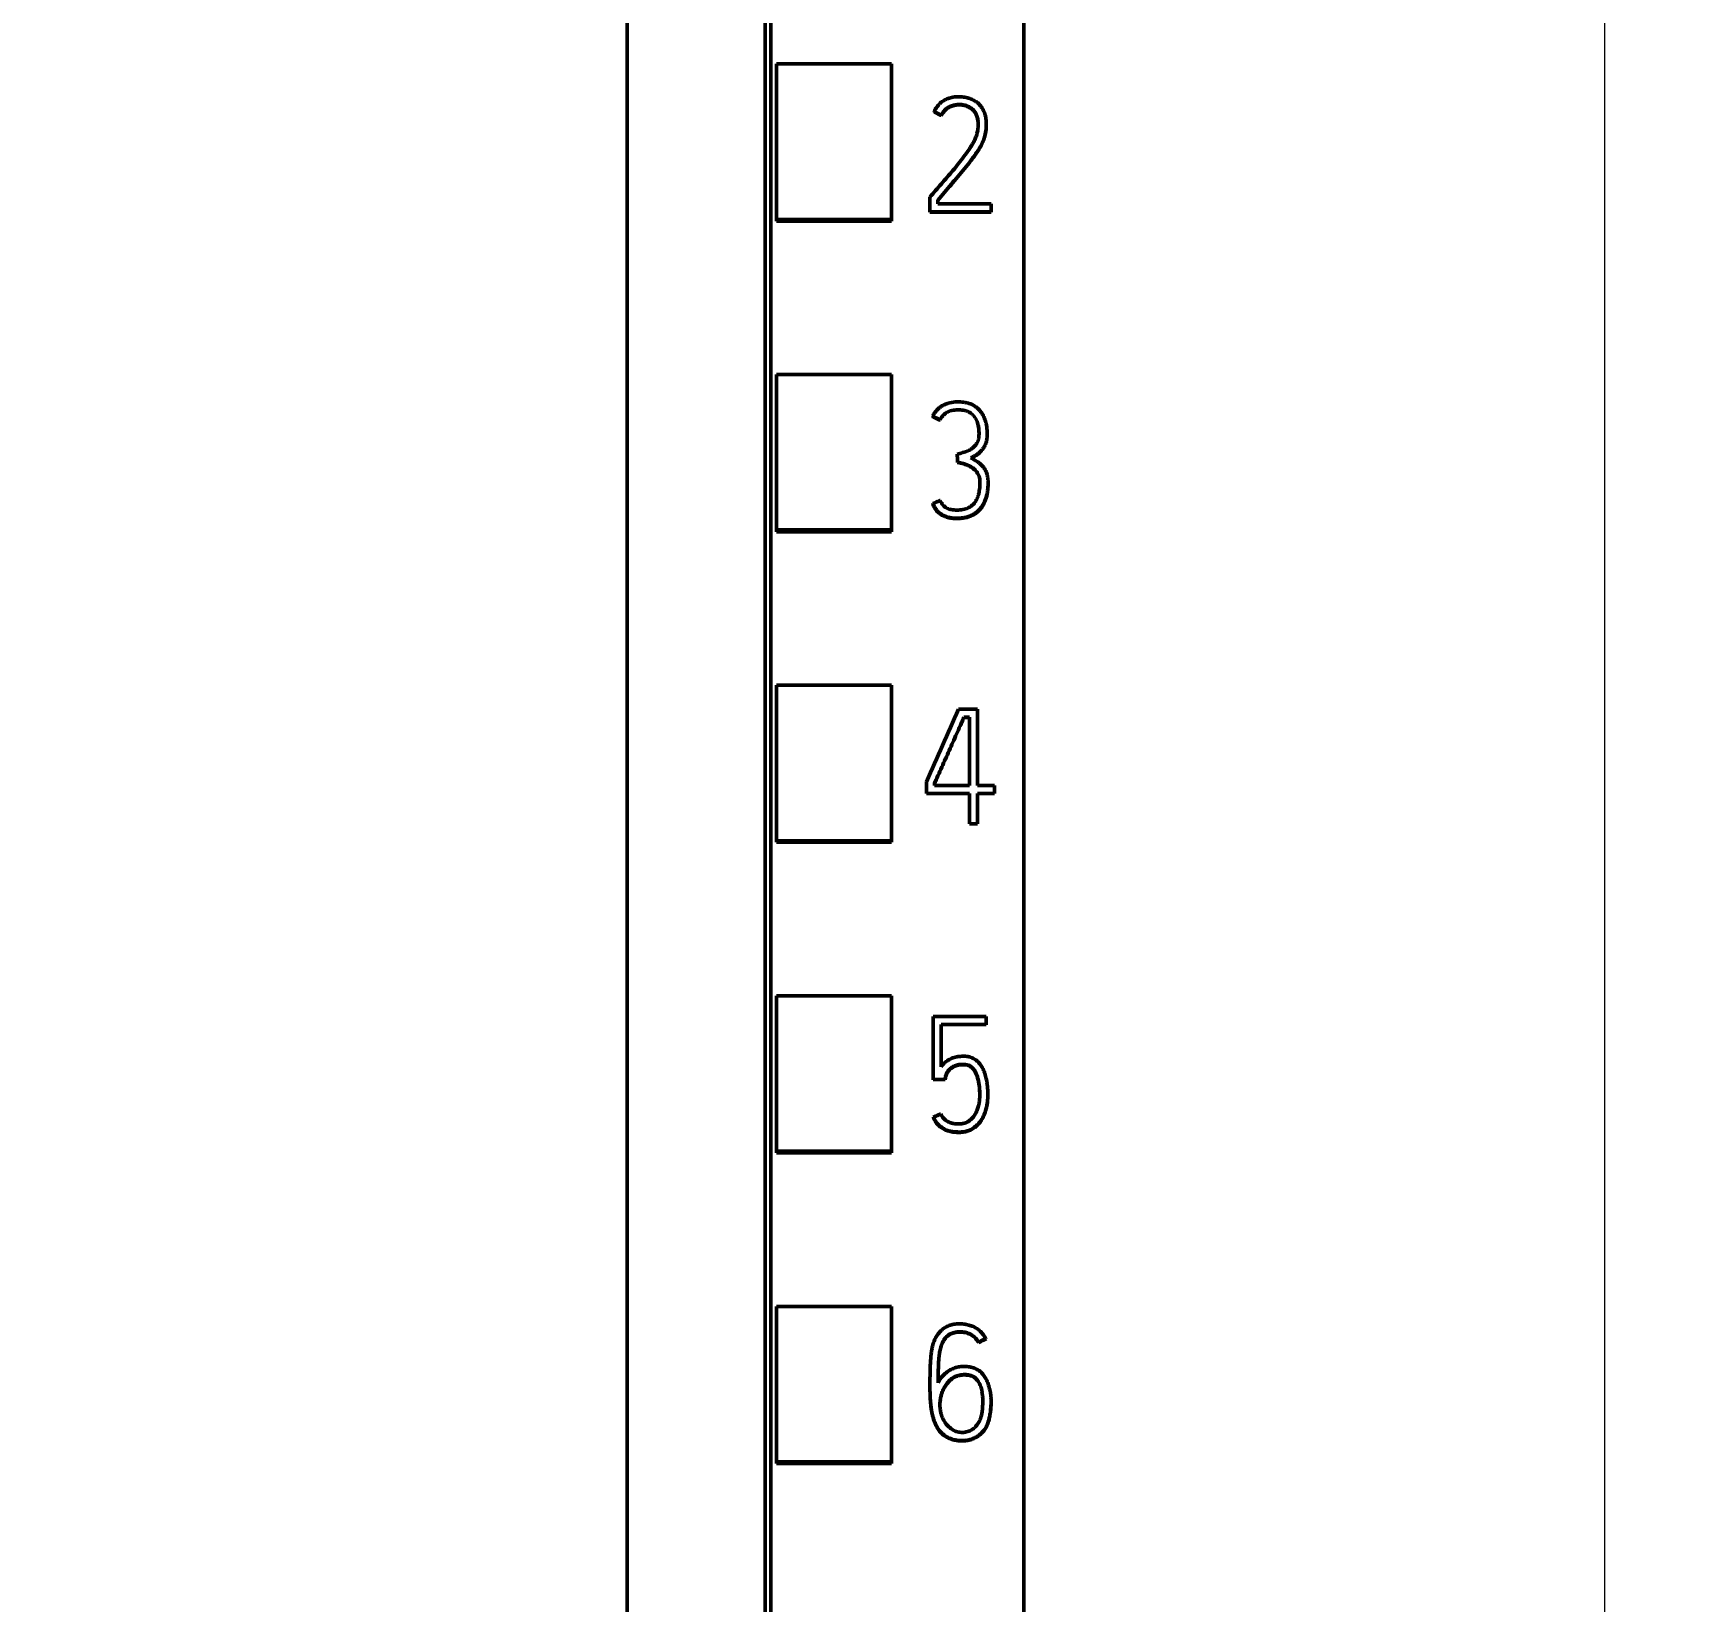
# Model space of a CAD drawing. Header units: millimetres. Extents: x 0 to 594, y 0 to 420.
# Drawn here: x 269.81 to 298.64, y 318.37 to 345.65 of the extents above; entities that cross this region are included whole.
import ezdxf

# ---------------------------------------------------------------- set-up
doc = ezdxf.new("R2010")
doc.units = ezdxf.units.MM
doc.layers.add('1', color=7, linetype='Continuous')
doc.layers.add('106', color=7, linetype='Continuous')
doc.styles.add('latin_extended', font='simplex.shx')
doc.dimstyles.get("Standard").update_dxf_attribs({"dimtxt": 0.18, "dimasz": 0.18, "dimexe": 0.18, "dimexo": 0.0625, "dimgap": 0.09, "dimtad": 0, "dimtih": 1, "dimtoh": 1, "dimdec": 4, "dimzin": 0, "dimdsep": 46, "dimtxsty": 'Standard', "dimcen": 0.09, "dimadec": 0, "dimazin": 0, "dimtfac": 1, "dimtdec": 4, "dimtofl": 0, "dimtmove": 0, "dimatfit": 3, "dimfxl": 1, "dimtolj": 1, "dimtzin": 0, "dimarcsym": 0})

# ---------------------------------------------------------------- blocks, each defined once
blk = doc.blocks.new('_U1')
at = {"layer": '106', "color": 7, "lineweight": 13}
for p, q in [((282.04094, 371.833752), (298.64088, 371.833752)), ((297.14088, 371.833752), (297.14088, 224.833752)), ((285.441676, 224.833752), (298.64088, 224.833752))]:
    blk.add_line(p, q, dxfattribs=at)
at = {"layer": '106', "color": 7, "lineweight": 25}
for points in [[(297.14088, 371.833752), (297.601664, 368.333753), (296.680096, 368.33375)], [(297.14088, 224.833752), (296.680096, 228.33375), (297.601664, 228.333753)]]:
    blk.add_solid(points, dxfattribs=at)
at = {"layer": '106', "color": 7, "linetype": 'Continuous', "lineweight": 18, "insert": (296.755327, 295.40941), "char_height": 3.5, "attachment_point": 7, "rotation": 90, "line_spacing_factor": 0.963855, "style": 'latin_extended'}
blk.add_mtext('\\W0.6447;147', dxfattribs=at)

msp = doc.modelspace()

# ---------------------------------------------------------------- linework, layer by layer
at = {"layer": '1', "color": 7, "linetype": 'Continuous', "lineweight": 50}
for p, q in [((287.041, 359.514), (287.041, 246.096)), ((282.641, 248.419), (282.641, 357.234)), ((282.741, 342.413), (282.741, 345.116)), ((282.741, 345.116), (284.741, 345.116)), ((284.741, 342.413), (284.741, 345.116)), ((285.481, 344.289), (285.481, 344.283)), ((285.606, 344.226), (285.606, 344.219)), ((286.388, 344.058), (286.388, 344.064)), ((285.406, 342.798), (285.406, 342.544)), ((285.406, 342.544), (285.406, 342.538)), ((285.406, 342.544), (286.471, 342.544)), ((286.471, 342.538), (285.406, 342.538)), ((285.545, 342.682), (285.545, 342.748)), ((286.471, 342.682), (285.545, 342.682)), ((286.471, 342.544), (286.471, 342.682)), ((286.471, 342.544), (286.471, 342.538)), ((282.741, 342.383), (282.741, 342.413)), ((282.741, 342.413), (284.741, 342.413)), ((282.741, 342.383), (284.741, 342.383)), ((284.741, 342.383), (284.741, 342.413)), ((282.741, 337.012), (282.741, 339.715)), ((282.741, 339.715), (284.741, 339.715)), ((284.741, 337.012), (284.741, 339.715)), ((285.457, 338.991), (285.457, 338.985)), ((285.585, 338.928), (285.585, 338.921)), ((286.403, 338.674), (286.403, 338.68)), ((285.882, 338.328), (285.882, 338.322)), ((285.89, 338.19), (285.89, 338.184)), ((286.42, 337.823), (286.42, 337.83)), ((285.457, 337.469), (285.457, 337.463)), ((282.741, 336.983), (282.741, 337.012)), ((282.741, 337.012), (284.741, 337.012)), ((284.741, 336.983), (284.741, 337.012)), ((282.741, 336.983), (284.741, 336.983)), ((282.741, 331.61), (282.741, 334.313)), ((282.741, 334.313), (284.741, 334.313)), ((284.741, 331.61), (284.741, 334.313)), ((285.907, 333.895), (286.237, 333.895)), ((286.237, 333.895), (286.237, 332.568)), ((285.998, 333.757), (285.998, 333.75)), ((286.095, 333.757), (285.998, 333.757)), ((285.998, 333.75), (286.095, 333.75)), ((286.095, 332.568), (286.095, 333.757)), ((285.346, 332.43), (285.346, 332.635)), ((286.095, 332.43), (285.346, 332.43)), ((285.485, 332.604), (285.485, 332.568)), ((285.485, 332.568), (286.095, 332.568)), ((286.095, 331.902), (286.095, 332.43)), ((286.237, 332.568), (286.531, 332.568)), ((286.237, 332.43), (286.237, 331.902)), ((286.531, 332.43), (286.237, 332.43)), ((286.531, 332.568), (286.531, 332.43)), ((286.237, 331.902), (286.095, 331.902)), ((282.741, 331.583), (282.741, 331.61)), ((282.741, 331.61), (284.741, 331.61)), ((282.741, 331.583), (284.741, 331.583)), ((284.741, 331.583), (284.741, 331.61)), ((282.741, 326.209), (282.741, 328.911)), ((282.741, 328.911), (284.741, 328.911)), ((284.741, 326.209), (284.741, 328.911)), ((285.463, 328.55), (285.463, 327.456)), ((286.386, 328.55), (285.463, 328.55)), ((285.601, 327.677), (285.601, 328.412)), ((285.601, 328.412), (286.386, 328.412)), ((286.386, 328.412), (286.386, 328.55)), ((286.386, 328.412), (286.386, 328.406)), ((285.463, 327.456), (285.463, 327.45)), ((285.463, 327.456), (285.674, 327.456)), ((285.674, 327.456), (285.674, 327.45)), ((286.414, 327.191), (286.414, 327.198)), ((285.468, 326.801), (285.468, 326.795)), ((282.741, 326.183), (282.741, 326.209)), ((282.741, 326.209), (284.741, 326.209)), ((282.741, 326.183), (284.741, 326.183)), ((284.741, 326.183), (284.741, 326.209)), ((282.741, 320.807), (282.741, 323.51)), ((282.741, 323.51), (284.741, 323.51)), ((284.741, 320.807), (284.741, 323.51)), ((286.252, 322.887), (286.252, 322.881)), ((286.379, 322.954), (286.379, 322.947)), ((285.408, 322.15), (285.408, 322.143)), ((286.471, 321.851), (286.471, 321.857)), ((282.741, 320.783), (282.741, 320.807)), ((282.741, 320.807), (284.741, 320.807)), ((282.741, 320.783), (284.741, 320.783)), ((284.741, 320.783), (284.741, 320.807))]:
    msp.add_line(p, q, dxfattribs=at)
msp.add_ellipse((270.982, 235.48), major_axis=(452.614, 1023.309), ratio=0.023466, start_param=1.484858, end_param=1.486095, dxfattribs=at)
for points, knots in [([(282.541, 248.133), (282.541, 251.474), (282.541, 259.439), (282.541, 272.079), (282.541, 287.565), (282.541, 301.859), (282.541, 316.069), (282.541, 330.636), (282.541, 344.806), (282.541, 354.376), (282.541, 357.42)], [0, 0, 0, 0, 0.091483, 0.21812, 0.346206, 0.515858, 0.610111, 0.736264, 0.916066, 1, 1, 1, 1]), ([(280.141, 354.354), (280.141, 352.331), (280.141, 343.782), (280.141, 330.636), (280.141, 316.069), (280.141, 301.859), (280.141, 287.565), (280.141, 272.079), (280.141, 259.32), (280.141, 250.439), (280.141, 246.181), (280.141, 245.383)], [0, 0, 0, 0, 0.055935, 0.236292, 0.362833, 0.457376, 0.627551, 0.756032, 0.883059, 0.978086, 1, 1, 1, 1]), ([(285.545, 342.748), (285.583, 342.794), (285.622, 342.84), (285.7, 342.931), (285.74, 342.977), (285.818, 343.069), (285.857, 343.114), (285.934, 343.206), (285.973, 343.253), (286.049, 343.346), (286.086, 343.393), (286.141, 343.464), (286.159, 343.489), (286.194, 343.538), (286.211, 343.562), (286.245, 343.612), (286.261, 343.638), (286.291, 343.689), (286.305, 343.716), (286.324, 343.757), (286.33, 343.77), (286.341, 343.799), (286.346, 343.813), (286.361, 343.856), (286.368, 343.885), (286.379, 343.944), (286.383, 343.974), (286.387, 344.018), (286.387, 344.033), (286.388, 344.064), (286.388, 344.079), (286.386, 344.124), (286.382, 344.154), (286.375, 344.198), (286.371, 344.213), (286.364, 344.242), (286.359, 344.257), (286.349, 344.285), (286.343, 344.299), (286.329, 344.325), (286.322, 344.339), (286.31, 344.358), (286.306, 344.364), (286.297, 344.376), (286.292, 344.382), (286.277, 344.4), (286.267, 344.411), (286.246, 344.432), (286.235, 344.442), (286.217, 344.456), (286.211, 344.46), (286.198, 344.469), (286.191, 344.473), (286.158, 344.492), (286.131, 344.504), (286.088, 344.519), (286.073, 344.524), (286.044, 344.532), (286.029, 344.535), (285.999, 344.54), (285.984, 344.542), (285.954, 344.545), (285.939, 344.545), (285.909, 344.546), (285.894, 344.546), (285.863, 344.545), (285.848, 344.543), (285.803, 344.538), (285.773, 344.532), (285.73, 344.519), (285.716, 344.513), (285.695, 344.504), (285.688, 344.501), (285.674, 344.494), (285.668, 344.49), (285.635, 344.471), (285.611, 344.454), (285.577, 344.424), (285.566, 344.413), (285.545, 344.39), (285.536, 344.379), (285.509, 344.343), (285.493, 344.317), (285.481, 344.289)], [0, 0, 0, 0, 0.0625, 0.0625, 0.125, 0.125, 0.1875, 0.1875, 0.25, 0.25, 0.3125, 0.3125, 0.34375, 0.34375, 0.375, 0.375, 0.40625, 0.40625, 0.4375, 0.4375, 0.453125, 0.453125, 0.46875, 0.46875, 0.5, 0.5, 0.53125, 0.53125, 0.546875, 0.546875, 0.5625, 0.5625, 0.59375, 0.59375, 0.609375, 0.609375, 0.625, 0.625, 0.640625, 0.640625, 0.65625, 0.65625, 0.664062, 0.664062, 0.671875, 0.671875, 0.6875, 0.6875, 0.703125, 0.703125, 0.710937, 0.710937, 0.71875, 0.71875, 0.75, 0.75, 0.765625, 0.765625, 0.78125, 0.78125, 0.796875, 0.796875, 0.8125, 0.8125, 0.828125, 0.828125, 0.84375, 0.84375, 0.875, 0.875, 0.890625, 0.890625, 0.898437, 0.898437, 0.90625, 0.90625, 0.9375, 0.9375, 0.953125, 0.953125, 0.96875, 0.96875, 1, 1, 1, 1]), ([(285.606, 344.226), (285.617, 344.249), (285.631, 344.271), (285.655, 344.301), (285.663, 344.311), (285.682, 344.329), (285.692, 344.337), (285.723, 344.36), (285.746, 344.372), (285.795, 344.392), (285.819, 344.399), (285.858, 344.406), (285.87, 344.408), (285.896, 344.41), (285.909, 344.411), (285.948, 344.41), (285.974, 344.407), (286.012, 344.399), (286.024, 344.395), (286.049, 344.387), (286.061, 344.382), (286.096, 344.366), (286.118, 344.352), (286.149, 344.328), (286.158, 344.319), (286.176, 344.3), (286.184, 344.29), (286.195, 344.274), (286.199, 344.269), (286.205, 344.257), (286.215, 344.24), (286.222, 344.222), (286.23, 344.198), (286.233, 344.185), (286.239, 344.159), (286.241, 344.147), (286.244, 344.121), (286.245, 344.108), (286.246, 344.083), (286.247, 344.07), (286.246, 344.044), (286.246, 344.031), (286.244, 344.005), (286.243, 343.992), (286.238, 343.954), (286.233, 343.929), (286.223, 343.892), (286.219, 343.879), (286.211, 343.855), (286.206, 343.842), (286.192, 343.807), (286.181, 343.783), (286.157, 343.738), (286.144, 343.716), (286.117, 343.673), (286.104, 343.651), (286.061, 343.587), (286.031, 343.546), (285.938, 343.423), (285.874, 343.343), (285.774, 343.225), (285.741, 343.186), (285.675, 343.108), (285.641, 343.069), (285.574, 342.992), (285.54, 342.953), (285.473, 342.875), (285.439, 342.837), (285.406, 342.798)], [0, 0, 0, 0, 0.03125, 0.03125, 0.046875, 0.046875, 0.0625, 0.0625, 0.09375, 0.09375, 0.125, 0.125, 0.140625, 0.140625, 0.15625, 0.15625, 0.1875, 0.1875, 0.203125, 0.203125, 0.21875, 0.21875, 0.25, 0.25, 0.265625, 0.265625, 0.28125, 0.28125, 0.289062, 0.289062, 0.296875, 0.3125, 0.3125, 0.328125, 0.328125, 0.34375, 0.34375, 0.359375, 0.359375, 0.375, 0.375, 0.390625, 0.390625, 0.40625, 0.40625, 0.4375, 0.4375, 0.453125, 0.453125, 0.46875, 0.46875, 0.5, 0.5, 0.53125, 0.53125, 0.5625, 0.5625, 0.625, 0.625, 0.75, 0.75, 0.8125, 0.8125, 0.875, 0.875, 0.9375, 0.9375, 1, 1, 1, 1]), ([(286.247, 344.055), (286.247, 344.065), (286.246, 344.076), (286.245, 344.099), (286.244, 344.112), (286.241, 344.137), (286.239, 344.15), (286.234, 344.175), (286.231, 344.188), (286.223, 344.213), (286.218, 344.225), (286.21, 344.242), (286.207, 344.248), (286.201, 344.26), (286.197, 344.265), (286.179, 344.292), (286.161, 344.311), (286.136, 344.332), (286.131, 344.336), (286.12, 344.343), (286.104, 344.354), (286.076, 344.37), (286.052, 344.38), (286.027, 344.389), (286.014, 344.392), (285.976, 344.401), (285.95, 344.404), (285.898, 344.405), (285.872, 344.403), (285.834, 344.395), (285.821, 344.393), (285.796, 344.385), (285.783, 344.381), (285.759, 344.371), (285.748, 344.366), (285.725, 344.354), (285.714, 344.347), (285.682, 344.324), (285.663, 344.306), (285.639, 344.275), (285.631, 344.265), (285.618, 344.243), (285.611, 344.231), (285.606, 344.219)], [0, 0, 0, 0, 0.034222, 0.034222, 0.076212, 0.076212, 0.118203, 0.118203, 0.160193, 0.160193, 0.202183, 0.202183, 0.223179, 0.223179, 0.244174, 0.244174, 0.328155, 0.328155, 0.34915, 0.34915, 0.370145, 0.412135, 0.454126, 0.454126, 0.496116, 0.496116, 0.580097, 0.580097, 0.664077, 0.664077, 0.706068, 0.706068, 0.748058, 0.748058, 0.790048, 0.790048, 0.832039, 0.832039, 0.916019, 0.916019, 0.95801, 0.95801, 1, 1, 1, 1]), ([(286.388, 344.057), (286.388, 344.052), (286.388, 344.046), (286.387, 344.025), (286.386, 344.01), (286.383, 343.965), (286.379, 343.936), (286.367, 343.877), (286.36, 343.848), (286.346, 343.805), (286.34, 343.791), (286.329, 343.762), (286.323, 343.749), (286.304, 343.708), (286.29, 343.681), (286.26, 343.63), (286.244, 343.605), (286.21, 343.555), (286.193, 343.53), (286.158, 343.482), (286.14, 343.458), (286.086, 343.386), (286.048, 343.339), (285.972, 343.246), (285.934, 343.2), (285.857, 343.108), (285.817, 343.062), (285.739, 342.971), (285.7, 342.925), (285.622, 342.834), (285.583, 342.788), (285.545, 342.742)], [0, 0, 0, 0, 0.010489, 0.010489, 0.038761, 0.038761, 0.095304, 0.095304, 0.151848, 0.151848, 0.180119, 0.180119, 0.208391, 0.208391, 0.264935, 0.264935, 0.321478, 0.321478, 0.378022, 0.378022, 0.434565, 0.434565, 0.547652, 0.547652, 0.660739, 0.660739, 0.773826, 0.773826, 0.886913, 0.886913, 1, 1, 1, 1]), ([(286.12, 338.265), (286.138, 338.274), (286.156, 338.283), (286.19, 338.303), (286.208, 338.313), (286.232, 338.33), (286.241, 338.335), (286.256, 338.347), (286.264, 338.354), (286.279, 338.367), (286.286, 338.374), (286.301, 338.388), (286.308, 338.395), (286.327, 338.419), (286.339, 338.435), (286.354, 338.461), (286.359, 338.47), (286.368, 338.488), (286.372, 338.497), (286.383, 338.525), (286.389, 338.545), (286.397, 338.584), (286.4, 338.604), (286.403, 338.644), (286.403, 338.664), (286.403, 338.704), (286.402, 338.724), (286.398, 338.784), (286.393, 338.824), (286.38, 338.883), (286.375, 338.902), (286.362, 338.941), (286.348, 338.978), (286.329, 339.014), (286.308, 339.049), (286.296, 339.065), (286.271, 339.096), (286.25, 339.118), (286.227, 339.137), (286.211, 339.15), (286.203, 339.156), (286.161, 339.184), (286.124, 339.201), (286.076, 339.217), (286.066, 339.219), (286.046, 339.224), (286.017, 339.231), (285.967, 339.238), (285.927, 339.24), (285.886, 339.24), (285.866, 339.239), (285.806, 339.235), (285.766, 339.229), (285.718, 339.215), (285.708, 339.212), (285.689, 339.205), (285.68, 339.201), (285.652, 339.189), (285.616, 339.17), (285.583, 339.147), (285.56, 339.127), (285.552, 339.121), (285.537, 339.107), (285.53, 339.099), (285.51, 339.077), (285.497, 339.061), (285.481, 339.036), (285.476, 339.027), (285.466, 339.01), (285.461, 339), (285.457, 338.991)], [0, 0, 0, 0, 0.03125, 0.03125, 0.0625, 0.0625, 0.078125, 0.078125, 0.09375, 0.09375, 0.109375, 0.109375, 0.125, 0.125, 0.15625, 0.15625, 0.171875, 0.171875, 0.1875, 0.1875, 0.21875, 0.21875, 0.25, 0.25, 0.28125, 0.28125, 0.3125, 0.3125, 0.375, 0.375, 0.40625, 0.40625, 0.4375, 0.46875, 0.46875, 0.5, 0.5, 0.53125, 0.546875, 0.546875, 0.5625, 0.5625, 0.625, 0.625, 0.640625, 0.640625, 0.65625, 0.6875, 0.71875, 0.71875, 0.75, 0.75, 0.8125, 0.8125, 0.828125, 0.828125, 0.84375, 0.84375, 0.875, 0.90625, 0.90625, 0.921875, 0.921875, 0.9375, 0.9375, 0.96875, 0.96875, 0.984375, 0.984375, 1, 1, 1, 1]), ([(285.585, 338.928), (285.592, 338.942), (285.6, 338.957), (285.619, 338.984), (285.629, 338.996), (285.646, 339.014), (285.652, 339.02), (285.665, 339.031), (285.672, 339.036), (285.685, 339.046), (285.692, 339.05), (285.706, 339.059), (285.713, 339.062), (285.735, 339.073), (285.751, 339.079), (285.783, 339.089), (285.799, 339.092), (285.832, 339.097), (285.848, 339.099), (285.881, 339.102), (285.898, 339.102), (285.947, 339.101), (285.98, 339.097), (286.021, 339.088), (286.029, 339.086), (286.045, 339.081), (286.052, 339.078), (286.075, 339.069), (286.09, 339.061), (286.111, 339.048), (286.118, 339.043), (286.131, 339.033), (286.138, 339.027), (286.156, 339.011), (286.167, 338.998), (286.182, 338.979), (286.187, 338.972), (286.196, 338.958), (286.209, 338.937), (286.22, 338.915), (286.233, 338.884), (286.238, 338.869), (286.247, 338.837), (286.25, 338.821), (286.259, 338.772), (286.261, 338.74), (286.262, 338.69), (286.262, 338.673), (286.26, 338.641), (286.259, 338.624), (286.255, 338.6), (286.253, 338.592), (286.249, 338.575), (286.247, 338.568), (286.238, 338.544), (286.231, 338.53), (286.217, 338.509), (286.212, 338.502), (286.202, 338.489), (286.197, 338.482), (286.186, 338.47), (286.18, 338.464), (286.168, 338.453), (286.162, 338.447), (286.143, 338.432), (286.129, 338.422), (286.101, 338.406), (286.086, 338.398), (286.056, 338.384), (286.04, 338.378), (286.009, 338.367), (285.993, 338.362), (285.945, 338.347), (285.914, 338.337), (285.882, 338.328)], [0, 0, 0, 0, 0.03125, 0.03125, 0.0625, 0.0625, 0.078125, 0.078125, 0.09375, 0.09375, 0.109375, 0.109375, 0.125, 0.125, 0.15625, 0.15625, 0.1875, 0.1875, 0.21875, 0.21875, 0.25, 0.25, 0.3125, 0.3125, 0.328125, 0.328125, 0.34375, 0.34375, 0.375, 0.375, 0.390625, 0.390625, 0.40625, 0.40625, 0.4375, 0.4375, 0.453125, 0.453125, 0.46875, 0.5, 0.5, 0.53125, 0.53125, 0.5625, 0.5625, 0.625, 0.625, 0.65625, 0.65625, 0.6875, 0.6875, 0.703125, 0.703125, 0.71875, 0.71875, 0.75, 0.75, 0.765625, 0.765625, 0.78125, 0.78125, 0.796875, 0.796875, 0.8125, 0.8125, 0.84375, 0.84375, 0.875, 0.875, 0.90625, 0.90625, 0.9375, 0.9375, 1, 1, 1, 1]), ([(286.262, 338.685), (286.262, 338.689), (286.262, 338.693), (286.261, 338.73), (286.259, 338.763), (286.252, 338.806), (286.25, 338.817), (286.247, 338.827)], [0, 0, 0, 0, 0.087818, 0.087818, 0.771228, 0.771228, 1, 1, 1, 1]), ([(285.457, 337.469), (285.466, 337.45), (285.475, 337.431), (285.496, 337.395), (285.508, 337.377), (285.527, 337.352), (285.534, 337.344), (285.549, 337.329), (285.557, 337.322), (285.581, 337.302), (285.598, 337.29), (285.625, 337.274), (285.635, 337.269), (285.654, 337.26), (285.663, 337.256), (285.693, 337.244), (285.713, 337.238), (285.754, 337.228), (285.775, 337.224), (285.817, 337.22), (285.837, 337.218), (285.879, 337.217), (285.9, 337.218), (285.942, 337.22), (285.963, 337.222), (285.994, 337.227), (286.005, 337.228), (286.026, 337.233), (286.036, 337.235), (286.066, 337.243), (286.086, 337.249), (286.116, 337.261), (286.125, 337.265), (286.144, 337.274), (286.154, 337.278), (286.182, 337.294), (286.199, 337.305), (286.232, 337.331), (286.248, 337.345), (286.277, 337.375), (286.291, 337.391), (286.316, 337.425), (286.327, 337.442), (286.343, 337.47), (286.347, 337.479), (286.356, 337.498), (286.361, 337.508), (286.381, 337.556), (286.392, 337.596), (286.405, 337.658), (286.409, 337.678), (286.414, 337.72), (286.416, 337.741), (286.419, 337.782), (286.42, 337.803), (286.42, 337.845), (286.419, 337.866), (286.416, 337.907), (286.413, 337.928), (286.407, 337.959), (286.404, 337.969), (286.398, 337.989), (286.395, 337.999), (286.384, 338.029), (286.375, 338.048), (286.359, 338.076), (286.353, 338.085), (286.341, 338.102), (286.334, 338.11), (286.313, 338.135), (286.298, 338.149), (286.266, 338.177), (286.249, 338.189), (286.213, 338.212), (286.195, 338.223), (286.158, 338.245), (286.139, 338.255), (286.12, 338.265)], [0, 0, 0, 0, 0.03125, 0.03125, 0.0625, 0.0625, 0.078125, 0.078125, 0.09375, 0.09375, 0.125, 0.125, 0.140625, 0.140625, 0.15625, 0.15625, 0.1875, 0.1875, 0.21875, 0.21875, 0.25, 0.25, 0.28125, 0.28125, 0.3125, 0.3125, 0.328125, 0.328125, 0.34375, 0.34375, 0.375, 0.375, 0.390625, 0.390625, 0.40625, 0.40625, 0.4375, 0.4375, 0.46875, 0.46875, 0.5, 0.5, 0.53125, 0.53125, 0.546875, 0.546875, 0.5625, 0.5625, 0.625, 0.625, 0.65625, 0.65625, 0.6875, 0.6875, 0.71875, 0.71875, 0.75, 0.75, 0.78125, 0.78125, 0.796875, 0.796875, 0.8125, 0.8125, 0.84375, 0.84375, 0.859375, 0.859375, 0.875, 0.875, 0.90625, 0.90625, 0.9375, 0.9375, 0.96875, 0.96875, 1, 1, 1, 1]), ([(285.89, 338.19), (285.924, 338.185), (285.957, 338.177), (286.007, 338.163), (286.023, 338.158), (286.055, 338.146), (286.071, 338.139), (286.095, 338.128), (286.102, 338.124), (286.118, 338.115), (286.125, 338.111), (286.147, 338.097), (286.161, 338.087), (286.18, 338.07), (286.187, 338.064), (286.199, 338.052), (286.205, 338.045), (286.221, 338.025), (286.231, 338.011), (286.244, 337.989), (286.248, 337.981), (286.256, 337.966), (286.259, 337.958), (286.268, 337.933), (286.272, 337.917), (286.277, 337.883), (286.278, 337.865), (286.279, 337.831), (286.278, 337.813), (286.276, 337.762), (286.272, 337.728), (286.263, 337.678), (286.26, 337.661), (286.252, 337.627), (286.247, 337.61), (286.236, 337.578), (286.229, 337.562), (286.218, 337.538), (286.214, 337.531), (286.205, 337.516), (286.201, 337.508), (286.177, 337.472), (286.153, 337.448), (286.118, 337.422), (286.111, 337.417), (286.096, 337.408), (286.088, 337.404), (286.065, 337.392), (286.049, 337.386), (286.016, 337.375), (285.999, 337.371), (285.965, 337.365), (285.931, 337.36), (285.896, 337.359), (285.862, 337.359), (285.844, 337.359), (285.81, 337.362), (285.793, 337.364), (285.759, 337.371), (285.742, 337.376), (285.71, 337.388), (285.694, 337.396), (285.673, 337.411), (285.666, 337.416), (285.653, 337.428), (285.646, 337.434), (285.635, 337.446), (285.629, 337.453), (285.619, 337.467), (285.614, 337.474), (285.6, 337.496), (285.592, 337.511), (285.585, 337.527)], [0, 0, 0, 0, 0.0625, 0.0625, 0.09375, 0.09375, 0.125, 0.125, 0.140625, 0.140625, 0.15625, 0.15625, 0.1875, 0.1875, 0.203125, 0.203125, 0.21875, 0.21875, 0.25, 0.25, 0.265625, 0.265625, 0.28125, 0.28125, 0.3125, 0.3125, 0.34375, 0.34375, 0.375, 0.375, 0.4375, 0.4375, 0.46875, 0.46875, 0.5, 0.5, 0.53125, 0.53125, 0.546875, 0.546875, 0.5625, 0.5625, 0.625, 0.625, 0.640625, 0.640625, 0.65625, 0.65625, 0.6875, 0.6875, 0.71875, 0.71875, 0.75, 0.78125, 0.78125, 0.8125, 0.8125, 0.84375, 0.84375, 0.875, 0.875, 0.90625, 0.90625, 0.921875, 0.921875, 0.9375, 0.9375, 0.953125, 0.953125, 0.96875, 0.96875, 1, 1, 1, 1]), ([(286.278, 337.826), (286.278, 337.832), (286.278, 337.837), (286.278, 337.851), (286.278, 337.859), (286.276, 337.876), (286.275, 337.885), (286.272, 337.911), (286.268, 337.927), (286.259, 337.952), (286.256, 337.96), (286.248, 337.975), (286.244, 337.983), (286.231, 338.005), (286.221, 338.019), (286.199, 338.046), (286.187, 338.058), (286.161, 338.081), (286.147, 338.091), (286.118, 338.109), (286.102, 338.118), (286.071, 338.133), (286.056, 338.14), (286.023, 338.151), (286.007, 338.156), (285.958, 338.17), (285.924, 338.178), (285.89, 338.184)], [0, 0, 0, 0, 0.026635, 0.026635, 0.070879, 0.070879, 0.115123, 0.115123, 0.20361, 0.20361, 0.247854, 0.247854, 0.292098, 0.292098, 0.380586, 0.380586, 0.469074, 0.469074, 0.557561, 0.557561, 0.646049, 0.646049, 0.734537, 0.734537, 0.823025, 0.823025, 1, 1, 1, 1]), ([(286.309, 338.391), (286.298, 338.378), (286.286, 338.366), (286.265, 338.348), (286.258, 338.342), (286.242, 338.33), (286.233, 338.324), (286.208, 338.307), (286.191, 338.297), (286.156, 338.277), (286.138, 338.267), (286.12, 338.259)], [0, 0, 0, 0, 0.218648, 0.218648, 0.348874, 0.348874, 0.479099, 0.479099, 0.739549, 0.739549, 1, 1, 1, 1]), ([(286.42, 337.823), (286.42, 337.823), (286.42, 337.822), (286.42, 337.8), (286.419, 337.78), (286.416, 337.738), (286.414, 337.717), (286.409, 337.675), (286.406, 337.655), (286.393, 337.593), (286.382, 337.553), (286.362, 337.505), (286.358, 337.495), (286.349, 337.476), (286.344, 337.467), (286.329, 337.439), (286.318, 337.421), (286.293, 337.387), (286.28, 337.371), (286.258, 337.349), (286.25, 337.341), (286.234, 337.327), (286.226, 337.32), (286.201, 337.301), (286.184, 337.289), (286.157, 337.274), (286.147, 337.269), (286.128, 337.26), (286.118, 337.255), (286.069, 337.236), (286.028, 337.226), (285.966, 337.216), (285.945, 337.214), (285.902, 337.212), (285.881, 337.211), (285.839, 337.212), (285.818, 337.213), (285.787, 337.217), (285.776, 337.218), (285.755, 337.222), (285.745, 337.224), (285.714, 337.231), (285.694, 337.238), (285.664, 337.249), (285.655, 337.253), (285.635, 337.263), (285.626, 337.267), (285.598, 337.283), (285.581, 337.296), (285.557, 337.316), (285.549, 337.323), (285.534, 337.338), (285.527, 337.346), (285.508, 337.371), (285.496, 337.389), (285.475, 337.425), (285.466, 337.444), (285.457, 337.463)], [0, 0, 0, 0, 0.001389, 0.001389, 0.044807, 0.044807, 0.088225, 0.088225, 0.131643, 0.131643, 0.218479, 0.218479, 0.240188, 0.240188, 0.261896, 0.261896, 0.305314, 0.305314, 0.348732, 0.348732, 0.370441, 0.370441, 0.39215, 0.39215, 0.435568, 0.435568, 0.457277, 0.457277, 0.478986, 0.478986, 0.565821, 0.565821, 0.609239, 0.609239, 0.652657, 0.652657, 0.696075, 0.696075, 0.717784, 0.717784, 0.739493, 0.739493, 0.782911, 0.782911, 0.80462, 0.80462, 0.826329, 0.826329, 0.869746, 0.869746, 0.891455, 0.891455, 0.913164, 0.913164, 0.956582, 0.956582, 1, 1, 1, 1]), ([(285.998, 333.757), (285.988, 333.732), (285.977, 333.708), (285.956, 333.66), (285.945, 333.636), (285.913, 333.564), (285.892, 333.516), (285.85, 333.42), (285.829, 333.372), (285.786, 333.276), (285.764, 333.228), (285.721, 333.132), (285.7, 333.084), (285.657, 332.988), (285.636, 332.94), (285.593, 332.844), (285.571, 332.796), (285.539, 332.724), (285.528, 332.7), (285.512, 332.664), (285.507, 332.652), (285.496, 332.628), (285.49, 332.616), (285.485, 332.604)], [0, 0, 0, 0, 0.0625, 0.0625, 0.125, 0.125, 0.25, 0.25, 0.375, 0.375, 0.5, 0.5, 0.625, 0.625, 0.75, 0.75, 0.875, 0.875, 0.9375, 0.9375, 0.96875, 0.96875, 1, 1, 1, 1]), ([(285.485, 332.598), (285.49, 332.61), (285.496, 332.622), (285.507, 332.646), (285.512, 332.658), (285.528, 332.694), (285.539, 332.718), (285.571, 332.79), (285.593, 332.838), (285.636, 332.934), (285.657, 332.982), (285.7, 333.078), (285.721, 333.126), (285.764, 333.222), (285.786, 333.27), (285.829, 333.366), (285.85, 333.414), (285.892, 333.51), (285.913, 333.558), (285.945, 333.63), (285.956, 333.654), (285.977, 333.702), (285.988, 333.726), (285.998, 333.75)], [0, 0, 0, 0, 0.03125, 0.03125, 0.0625, 0.0625, 0.125, 0.125, 0.25, 0.25, 0.375, 0.375, 0.5, 0.5, 0.625, 0.625, 0.75, 0.75, 0.875, 0.875, 0.9375, 0.9375, 1, 1, 1, 1]), ([(285.468, 326.801), (285.481, 326.774), (285.494, 326.749), (285.518, 326.713), (285.527, 326.701), (285.546, 326.679), (285.556, 326.669), (285.577, 326.649), (285.589, 326.64), (285.612, 326.623), (285.624, 326.615), (285.649, 326.6), (285.661, 326.593), (285.688, 326.581), (285.702, 326.576), (285.729, 326.566), (285.743, 326.562), (285.772, 326.555), (285.786, 326.553), (285.815, 326.549), (285.83, 326.547), (285.852, 326.546), (285.859, 326.546), (285.873, 326.545), (285.881, 326.545), (285.903, 326.544), (285.917, 326.543), (285.946, 326.544), (285.961, 326.545), (285.99, 326.549), (286.005, 326.551), (286.034, 326.557), (286.048, 326.561), (286.09, 326.575), (286.117, 326.586), (286.155, 326.608), (286.168, 326.616), (286.191, 326.633), (286.203, 326.642), (286.225, 326.662), (286.235, 326.672), (286.255, 326.693), (286.265, 326.705), (286.292, 326.739), (286.308, 326.764), (286.329, 326.802), (286.335, 326.815), (286.348, 326.842), (286.354, 326.855), (286.37, 326.896), (286.379, 326.924), (286.393, 326.98), (286.399, 327.008), (286.406, 327.052), (286.407, 327.066), (286.41, 327.095), (286.412, 327.11), (286.414, 327.154), (286.414, 327.183), (286.414, 327.241), (286.412, 327.299), (286.406, 327.357), (286.398, 327.415), (286.393, 327.443), (286.384, 327.486), (286.381, 327.501), (286.373, 327.529), (286.369, 327.543), (286.355, 327.585), (286.344, 327.612), (286.325, 327.652), (286.318, 327.665), (286.303, 327.69), (286.295, 327.702), (286.269, 327.737), (286.25, 327.759), (286.206, 327.798), (286.181, 327.815), (286.141, 327.834), (286.127, 327.84), (286.099, 327.849), (286.085, 327.852), (286.056, 327.858), (286.042, 327.86), (286.012, 327.862), (285.997, 327.862), (285.968, 327.862), (285.953, 327.861), (285.924, 327.859), (285.91, 327.857), (285.881, 327.853), (285.866, 327.85), (285.838, 327.843), (285.823, 327.838), (285.795, 327.829), (285.782, 327.823), (285.755, 327.811), (285.742, 327.804), (285.717, 327.789), (285.705, 327.78), (285.681, 327.763), (285.67, 327.753), (285.649, 327.733), (285.638, 327.723), (285.619, 327.701), (285.61, 327.689), (285.601, 327.677)], [0, 0, 0, 0, 0.03125, 0.03125, 0.046875, 0.046875, 0.0625, 0.0625, 0.078125, 0.078125, 0.09375, 0.09375, 0.109375, 0.109375, 0.125, 0.125, 0.140625, 0.140625, 0.15625, 0.15625, 0.171875, 0.171875, 0.179688, 0.179688, 0.1875, 0.1875, 0.203125, 0.203125, 0.21875, 0.21875, 0.234375, 0.234375, 0.25, 0.25, 0.28125, 0.28125, 0.296875, 0.296875, 0.3125, 0.3125, 0.328125, 0.328125, 0.34375, 0.34375, 0.375, 0.375, 0.390625, 0.390625, 0.40625, 0.40625, 0.4375, 0.4375, 0.46875, 0.46875, 0.484375, 0.484375, 0.5, 0.5, 0.53125, 0.53125, 0.5625, 0.59375, 0.59375, 0.625, 0.625, 0.640625, 0.640625, 0.65625, 0.65625, 0.6875, 0.6875, 0.703125, 0.703125, 0.71875, 0.71875, 0.75, 0.75, 0.78125, 0.78125, 0.796875, 0.796875, 0.8125, 0.8125, 0.828125, 0.828125, 0.84375, 0.84375, 0.859375, 0.859375, 0.875, 0.875, 0.890625, 0.890625, 0.90625, 0.90625, 0.921875, 0.921875, 0.9375, 0.9375, 0.953125, 0.953125, 0.96875, 0.96875, 0.984375, 0.984375, 1, 1, 1, 1]), ([(285.674, 327.456), (285.674, 327.479), (285.677, 327.502), (285.686, 327.535), (285.69, 327.546), (285.699, 327.567), (285.705, 327.578), (285.717, 327.597), (285.724, 327.606), (285.739, 327.624), (285.747, 327.632), (285.764, 327.648), (285.773, 327.655), (285.792, 327.669), (285.801, 327.675), (285.821, 327.686), (285.832, 327.691), (285.853, 327.7), (285.864, 327.704), (285.897, 327.714), (285.92, 327.718), (285.954, 327.721), (285.966, 327.721), (285.989, 327.721), (286.001, 327.721), (286.024, 327.719), (286.035, 327.717), (286.052, 327.713), (286.058, 327.712), (286.069, 327.709), (286.074, 327.707), (286.091, 327.701), (286.101, 327.696), (286.121, 327.684), (286.13, 327.677), (286.147, 327.661), (286.155, 327.653), (286.17, 327.635), (286.177, 327.626), (286.195, 327.596), (286.205, 327.576), (286.223, 327.533), (286.231, 327.511), (286.251, 327.445), (286.26, 327.401), (286.268, 327.333), (286.27, 327.31), (286.273, 327.264), (286.274, 327.241), (286.275, 327.172), (286.273, 327.127), (286.265, 327.059), (286.261, 327.036), (286.254, 327.002), (286.251, 326.991), (286.245, 326.969), (286.241, 326.958), (286.23, 326.925), (286.221, 326.904), (286.206, 326.873), (286.2, 326.863), (286.188, 326.843), (286.182, 326.833), (286.162, 326.805), (286.147, 326.787), (286.122, 326.763), (286.114, 326.756), (286.095, 326.741), (286.086, 326.734), (286.066, 326.722), (286.056, 326.717), (286.035, 326.707), (286.024, 326.703), (285.99, 326.693), (285.967, 326.689), (285.933, 326.686), (285.921, 326.685), (285.898, 326.684), (285.886, 326.684), (285.852, 326.685), (285.829, 326.688), (285.795, 326.695), (285.784, 326.698), (285.762, 326.705), (285.751, 326.709), (285.719, 326.724), (285.699, 326.735), (285.671, 326.757), (285.662, 326.765), (285.646, 326.781), (285.631, 326.798), (285.618, 326.818), (285.606, 326.838), (285.601, 326.848), (285.596, 326.859)], [0, 0, 0, 0, 0.03125, 0.03125, 0.046875, 0.046875, 0.0625, 0.0625, 0.078125, 0.078125, 0.09375, 0.09375, 0.109375, 0.109375, 0.125, 0.125, 0.140625, 0.140625, 0.15625, 0.15625, 0.1875, 0.1875, 0.203125, 0.203125, 0.21875, 0.21875, 0.234375, 0.234375, 0.242187, 0.242187, 0.25, 0.25, 0.265625, 0.265625, 0.28125, 0.28125, 0.296875, 0.296875, 0.3125, 0.3125, 0.34375, 0.34375, 0.375, 0.375, 0.4375, 0.4375, 0.46875, 0.46875, 0.5, 0.5, 0.5625, 0.5625, 0.59375, 0.59375, 0.609375, 0.609375, 0.625, 0.625, 0.65625, 0.65625, 0.671875, 0.671875, 0.6875, 0.6875, 0.71875, 0.71875, 0.734375, 0.734375, 0.75, 0.75, 0.765625, 0.765625, 0.78125, 0.78125, 0.8125, 0.8125, 0.828125, 0.828125, 0.84375, 0.84375, 0.875, 0.875, 0.890625, 0.890625, 0.90625, 0.90625, 0.9375, 0.9375, 0.953125, 0.953125, 0.96875, 0.984375, 0.984375, 1, 1, 1, 1]), ([(286.275, 327.193), (286.275, 327.199), (286.274, 327.205), (286.274, 327.234), (286.273, 327.257), (286.27, 327.302), (286.268, 327.325), (286.263, 327.37), (286.259, 327.393), (286.25, 327.438), (286.244, 327.461), (286.234, 327.494), (286.231, 327.505), (286.223, 327.526), (286.219, 327.537), (286.206, 327.569), (286.195, 327.59), (286.177, 327.619), (286.17, 327.628), (286.156, 327.646), (286.148, 327.655), (286.131, 327.67), (286.121, 327.677), (286.101, 327.69), (286.091, 327.695), (286.069, 327.703), (286.058, 327.706), (286.035, 327.711), (286.024, 327.712), (286.001, 327.715), (285.99, 327.715), (285.966, 327.715), (285.955, 327.715), (285.932, 327.713), (285.92, 327.711), (285.898, 327.707), (285.875, 327.702), (285.854, 327.694), (285.832, 327.685), (285.822, 327.68), (285.792, 327.663), (285.773, 327.65), (285.747, 327.627), (285.739, 327.618), (285.724, 327.601), (285.717, 327.591), (285.705, 327.572), (285.699, 327.562), (285.69, 327.54), (285.686, 327.529), (285.68, 327.507), (285.678, 327.496), (285.675, 327.473), (285.674, 327.461), (285.674, 327.45)], [0, 0, 0, 0, 0.015899, 0.015899, 0.077406, 0.077406, 0.138912, 0.138912, 0.200418, 0.200418, 0.261925, 0.261925, 0.292678, 0.292678, 0.323431, 0.323431, 0.384937, 0.384937, 0.41569, 0.41569, 0.446443, 0.446443, 0.477197, 0.477197, 0.50795, 0.50795, 0.538703, 0.538703, 0.569456, 0.569456, 0.600209, 0.600209, 0.630962, 0.630962, 0.661715, 0.661715, 0.692469, 0.723222, 0.723222, 0.753975, 0.753975, 0.815481, 0.815481, 0.846234, 0.846234, 0.876987, 0.876987, 0.907741, 0.907741, 0.938494, 0.938494, 0.969247, 0.969247, 1, 1, 1, 1]), ([(286.414, 327.191), (286.414, 327.17), (286.414, 327.149), (286.411, 327.098), (286.409, 327.07), (286.403, 327.027), (286.401, 327.012), (286.395, 326.983), (286.392, 326.969), (286.381, 326.926), (286.372, 326.898), (286.352, 326.844), (286.34, 326.817), (286.312, 326.765), (286.297, 326.74), (286.27, 326.705), (286.261, 326.694), (286.242, 326.672), (286.231, 326.662), (286.199, 326.632), (286.175, 326.614), (286.137, 326.592), (286.124, 326.585), (286.097, 326.572), (286.084, 326.567), (286.042, 326.553), (286.014, 326.546), (285.97, 326.54), (285.955, 326.539), (285.926, 326.537), (285.911, 326.537), (285.882, 326.538), (285.867, 326.539), (285.838, 326.541), (285.823, 326.542), (285.794, 326.545), (285.779, 326.548), (285.75, 326.554), (285.736, 326.558), (285.708, 326.567), (285.694, 326.572), (285.667, 326.584), (285.654, 326.591), (285.629, 326.606), (285.616, 326.614), (285.592, 326.631), (285.581, 326.64), (285.559, 326.66), (285.548, 326.67), (285.529, 326.692), (285.52, 326.704), (285.495, 326.741), (285.481, 326.768), (285.468, 326.795)], [0, 0, 0, 0, 0.044434, 0.044434, 0.104157, 0.104157, 0.134018, 0.134018, 0.16388, 0.16388, 0.223602, 0.223602, 0.283325, 0.283325, 0.343048, 0.343048, 0.37291, 0.37291, 0.402771, 0.402771, 0.462494, 0.462494, 0.492355, 0.492355, 0.522217, 0.522217, 0.58194, 0.58194, 0.611801, 0.611801, 0.641663, 0.641663, 0.671524, 0.671524, 0.701386, 0.701386, 0.731247, 0.731247, 0.761108, 0.761108, 0.79097, 0.79097, 0.820831, 0.820831, 0.850693, 0.850693, 0.880554, 0.880554, 0.910416, 0.910416, 0.940277, 0.940277, 1, 1, 1, 1]), ([(286.379, 322.954), (286.365, 322.979), (286.349, 323.003), (286.322, 323.037), (286.313, 323.048), (286.293, 323.069), (286.283, 323.079), (286.251, 323.108), (286.227, 323.125), (286.19, 323.147), (286.177, 323.154), (286.151, 323.166), (286.137, 323.171), (286.096, 323.185), (286.068, 323.192), (286.026, 323.2), (286.012, 323.202), (285.983, 323.206), (285.968, 323.207), (285.925, 323.209), (285.896, 323.209), (285.853, 323.205), (285.839, 323.203), (285.81, 323.199), (285.796, 323.195), (285.754, 323.184), (285.727, 323.174), (285.689, 323.154), (285.676, 323.147), (285.652, 323.131), (285.64, 323.123), (285.606, 323.096), (285.585, 323.076), (285.557, 323.043), (285.548, 323.031), (285.531, 323.008), (285.523, 322.996), (285.501, 322.958), (285.489, 322.932), (285.469, 322.878), (285.461, 322.85), (285.447, 322.795), (285.441, 322.767), (285.432, 322.71), (285.429, 322.682), (285.42, 322.597), (285.416, 322.539), (285.411, 322.425), (285.41, 322.367), (285.408, 322.195), (285.407, 322.08), (285.412, 321.938), (285.414, 321.909), (285.418, 321.852), (285.42, 321.824), (285.429, 321.738), (285.438, 321.682), (285.455, 321.611), (285.459, 321.597), (285.467, 321.569), (285.471, 321.556), (285.485, 321.515), (285.495, 321.488), (285.514, 321.449), (285.52, 321.436), (285.534, 321.41), (285.542, 321.398), (285.565, 321.361), (285.583, 321.339), (285.613, 321.308), (285.624, 321.298), (285.647, 321.279), (285.659, 321.271), (285.695, 321.247), (285.72, 321.233), (285.761, 321.216), (285.774, 321.211), (285.802, 321.202), (285.816, 321.198), (285.858, 321.188), (285.887, 321.183), (285.93, 321.179), (285.944, 321.178), (285.974, 321.178), (285.988, 321.178), (286.031, 321.181), (286.06, 321.186), (286.102, 321.196), (286.116, 321.2), (286.143, 321.21), (286.157, 321.215), (286.197, 321.233), (286.222, 321.247), (286.258, 321.271), (286.269, 321.28), (286.292, 321.298), (286.303, 321.308), (286.333, 321.339), (286.351, 321.361), (286.375, 321.398), (286.382, 321.41), (286.396, 321.436), (286.402, 321.449), (286.418, 321.49), (286.427, 321.517), (286.438, 321.559), (286.441, 321.573), (286.447, 321.601), (286.45, 321.616), (286.457, 321.659), (286.46, 321.687), (286.47, 321.773), (286.473, 321.83), (286.47, 321.916), (286.468, 321.945), (286.462, 322.002), (286.457, 322.031), (286.445, 322.088), (286.437, 322.116), (286.419, 322.172), (286.409, 322.199), (286.383, 322.252), (286.369, 322.277), (286.336, 322.325), (286.318, 322.347), (286.285, 322.377), (286.274, 322.386), (286.25, 322.403), (286.237, 322.411), (286.212, 322.424), (286.198, 322.43), (286.17, 322.441), (286.157, 322.445), (286.114, 322.457), (286.085, 322.462), (286.042, 322.466), (286.027, 322.467), (285.997, 322.467), (285.983, 322.467), (285.939, 322.465), (285.91, 322.461), (285.867, 322.451), (285.853, 322.447), (285.825, 322.437), (285.812, 322.432), (285.772, 322.414), (285.747, 322.4), (285.71, 322.375), (285.699, 322.366), (285.676, 322.348), (285.665, 322.338), (285.633, 322.308), (285.614, 322.286), (285.579, 322.239), (285.564, 322.214), (285.55, 322.188)], [0, 0, 0, 0, 0.015625, 0.015625, 0.023438, 0.023438, 0.03125, 0.03125, 0.046875, 0.046875, 0.054688, 0.054688, 0.0625, 0.0625, 0.078125, 0.078125, 0.085938, 0.085938, 0.09375, 0.09375, 0.109375, 0.109375, 0.117188, 0.117188, 0.125, 0.125, 0.140625, 0.140625, 0.148438, 0.148438, 0.15625, 0.15625, 0.171875, 0.171875, 0.179688, 0.179688, 0.1875, 0.1875, 0.203125, 0.203125, 0.21875, 0.21875, 0.234375, 0.234375, 0.25, 0.25, 0.28125, 0.28125, 0.3125, 0.3125, 0.375, 0.375, 0.390625, 0.390625, 0.40625, 0.40625, 0.4375, 0.4375, 0.445313, 0.445313, 0.453125, 0.453125, 0.46875, 0.46875, 0.476563, 0.476563, 0.484375, 0.484375, 0.5, 0.5, 0.507813, 0.507813, 0.515625, 0.515625, 0.53125, 0.53125, 0.539063, 0.539063, 0.546875, 0.546875, 0.5625, 0.5625, 0.570313, 0.570313, 0.578125, 0.578125, 0.59375, 0.59375, 0.601563, 0.601563, 0.609375, 0.609375, 0.625, 0.625, 0.632813, 0.632813, 0.640625, 0.640625, 0.65625, 0.65625, 0.664063, 0.664063, 0.671875, 0.671875, 0.6875, 0.6875, 0.695313, 0.695313, 0.703125, 0.703125, 0.71875, 0.71875, 0.75, 0.75, 0.765625, 0.765625, 0.78125, 0.78125, 0.796875, 0.796875, 0.8125, 0.8125, 0.828125, 0.828125, 0.84375, 0.84375, 0.851563, 0.851563, 0.859375, 0.859375, 0.867188, 0.867188, 0.875, 0.875, 0.890625, 0.890625, 0.898438, 0.898438, 0.90625, 0.90625, 0.921875, 0.921875, 0.929688, 0.929688, 0.9375, 0.9375, 0.953125, 0.953125, 0.960937, 0.960937, 0.96875, 0.96875, 0.984375, 0.984375, 1, 1, 1, 1]), ([(285.55, 322.188), (285.55, 322.249), (285.551, 322.31), (285.553, 322.401), (285.554, 322.431), (285.556, 322.492), (285.557, 322.522), (285.561, 322.583), (285.563, 322.613), (285.57, 322.673), (285.575, 322.704), (285.584, 322.749), (285.587, 322.764), (285.595, 322.793), (285.599, 322.808), (285.613, 322.852), (285.624, 322.881), (285.643, 322.915), (285.647, 322.922), (285.655, 322.935), (285.659, 322.941), (285.673, 322.96), (285.683, 322.972), (285.699, 322.989), (285.704, 322.994), (285.716, 323.004), (285.722, 323.009), (285.741, 323.023), (285.754, 323.031), (285.775, 323.041), (285.782, 323.044), (285.797, 323.049), (285.804, 323.052), (285.827, 323.058), (285.842, 323.062), (285.872, 323.066), (285.888, 323.068), (285.918, 323.07), (285.934, 323.07), (285.965, 323.069), (285.981, 323.068), (286.011, 323.064), (286.034, 323.059), (286.056, 323.052), (286.071, 323.047), (286.078, 323.045), (286.1, 323.036), (286.113, 323.029), (286.14, 323.014), (286.153, 323.005), (286.171, 322.99), (286.177, 322.985), (286.189, 322.975), (286.194, 322.969), (286.21, 322.952), (286.219, 322.94), (286.237, 322.915), (286.245, 322.901), (286.252, 322.887)], [0, 0, 0, 0, 0.125, 0.125, 0.1875, 0.1875, 0.25, 0.25, 0.3125, 0.3125, 0.375, 0.375, 0.40625, 0.40625, 0.4375, 0.4375, 0.5, 0.5, 0.515625, 0.515625, 0.53125, 0.53125, 0.5625, 0.5625, 0.578125, 0.578125, 0.59375, 0.59375, 0.625, 0.625, 0.640625, 0.640625, 0.65625, 0.65625, 0.6875, 0.6875, 0.71875, 0.71875, 0.75, 0.75, 0.78125, 0.78125, 0.8125, 0.828125, 0.828125, 0.84375, 0.84375, 0.875, 0.875, 0.90625, 0.90625, 0.921875, 0.921875, 0.9375, 0.9375, 0.96875, 0.96875, 1, 1, 1, 1]), ([(286.252, 322.881), (286.238, 322.909), (286.221, 322.934), (286.195, 322.962), (286.189, 322.968), (286.178, 322.978), (286.172, 322.984), (286.154, 322.998), (286.129, 323.015), (286.101, 323.029), (286.072, 323.041), (286.058, 323.046), (286.028, 323.054), (286.013, 323.057), (285.982, 323.061), (285.966, 323.063), (285.92, 323.064), (285.889, 323.063), (285.844, 323.056), (285.829, 323.053), (285.799, 323.044), (285.784, 323.039), (285.763, 323.029), (285.756, 323.026), (285.743, 323.018), (285.736, 323.014), (285.717, 323), (285.7, 322.985), (285.684, 322.968), (285.674, 322.956), (285.67, 322.95), (285.656, 322.931), (285.648, 322.918), (285.633, 322.891), (285.626, 322.877), (285.614, 322.849), (285.609, 322.834), (285.595, 322.79), (285.587, 322.76), (285.575, 322.7), (285.571, 322.67), (285.564, 322.61), (285.561, 322.579), (285.557, 322.518), (285.556, 322.488), (285.554, 322.427), (285.553, 322.396), (285.551, 322.304), (285.55, 322.243), (285.55, 322.182)], [0, 0, 0, 0, 0.0625, 0.0625, 0.078125, 0.078125, 0.09375, 0.09375, 0.125, 0.15625, 0.15625, 0.1875, 0.1875, 0.21875, 0.21875, 0.25, 0.25, 0.3125, 0.3125, 0.34375, 0.34375, 0.375, 0.375, 0.390625, 0.390625, 0.40625, 0.40625, 0.4375, 0.453125, 0.453125, 0.46875, 0.46875, 0.5, 0.5, 0.53125, 0.53125, 0.5625, 0.5625, 0.625, 0.625, 0.6875, 0.6875, 0.75, 0.75, 0.8125, 0.8125, 0.875, 0.875, 1, 1, 1, 1]), ([(285.823, 322.281), (285.849, 322.296), (285.876, 322.306), (285.919, 322.317), (285.933, 322.32), (285.963, 322.324), (285.992, 322.326), (286.021, 322.326), (286.051, 322.324), (286.066, 322.323), (286.095, 322.318), (286.109, 322.314), (286.137, 322.305), (286.151, 322.299), (286.176, 322.285), (286.188, 322.276), (286.21, 322.257), (286.221, 322.246), (286.239, 322.224), (286.247, 322.212), (286.262, 322.186), (286.269, 322.173), (286.287, 322.133), (286.296, 322.106), (286.307, 322.063), (286.31, 322.049), (286.315, 322.02), (286.317, 322.006), (286.323, 321.962), (286.325, 321.933), (286.327, 321.875), (286.327, 321.846), (286.325, 321.759), (286.32, 321.701), (286.303, 321.615), (286.295, 321.587), (286.28, 321.545), (286.275, 321.532), (286.262, 321.505), (286.255, 321.492), (286.232, 321.455), (286.214, 321.432), (286.187, 321.407), (286.182, 321.402), (286.171, 321.392), (286.165, 321.387), (286.148, 321.374), (286.135, 321.366), (286.11, 321.352), (286.096, 321.346), (286.069, 321.336), (286.04, 321.327), (286.012, 321.323), (285.982, 321.32), (285.967, 321.32), (285.938, 321.321), (285.923, 321.323), (285.895, 321.328), (285.88, 321.332), (285.838, 321.347), (285.812, 321.36), (285.775, 321.385), (285.764, 321.394), (285.741, 321.413), (285.72, 321.433), (285.701, 321.455), (285.682, 321.477), (285.674, 321.489), (285.649, 321.526), (285.636, 321.552), (285.619, 321.592), (285.614, 321.606), (285.605, 321.634), (285.601, 321.648), (285.591, 321.691), (285.586, 321.72), (285.583, 321.763), (285.582, 321.778), (285.581, 321.807), (285.582, 321.822), (285.584, 321.866), (285.587, 321.895), (285.598, 321.952), (285.606, 321.98), (285.62, 322.021), (285.625, 322.035), (285.637, 322.062), (285.643, 322.075), (285.663, 322.114), (285.678, 322.139), (285.704, 322.174), (285.713, 322.185), (285.732, 322.208), (285.742, 322.218), (285.774, 322.249), (285.797, 322.267), (285.823, 322.281)], [0, 0, 0, 0, 0.03125, 0.03125, 0.046875, 0.046875, 0.0625, 0.078125, 0.078125, 0.09375, 0.09375, 0.109375, 0.109375, 0.125, 0.125, 0.140625, 0.140625, 0.15625, 0.15625, 0.171875, 0.171875, 0.1875, 0.1875, 0.21875, 0.21875, 0.234375, 0.234375, 0.25, 0.25, 0.28125, 0.28125, 0.3125, 0.3125, 0.375, 0.375, 0.40625, 0.40625, 0.421875, 0.421875, 0.4375, 0.4375, 0.46875, 0.46875, 0.476563, 0.476563, 0.484375, 0.484375, 0.5, 0.5, 0.515625, 0.515625, 0.53125, 0.546875, 0.546875, 0.5625, 0.5625, 0.578125, 0.578125, 0.59375, 0.59375, 0.625, 0.625, 0.640625, 0.640625, 0.65625, 0.671875, 0.671875, 0.6875, 0.6875, 0.71875, 0.71875, 0.734375, 0.734375, 0.75, 0.75, 0.78125, 0.78125, 0.796875, 0.796875, 0.8125, 0.8125, 0.84375, 0.84375, 0.875, 0.875, 0.890625, 0.890625, 0.90625, 0.90625, 0.9375, 0.9375, 0.953125, 0.953125, 0.96875, 0.96875, 1, 1, 1, 1]), ([(286.244, 322.21), (286.239, 322.217), (286.234, 322.224), (286.219, 322.241), (286.209, 322.252), (286.193, 322.266), (286.187, 322.271), (286.175, 322.279), (286.168, 322.283), (286.149, 322.294), (286.136, 322.299), (286.108, 322.308), (286.093, 322.312), (286.065, 322.317), (286.05, 322.318), (286.021, 322.32), (286.006, 322.32), (285.962, 322.318), (285.933, 322.315), (285.891, 322.304), (285.876, 322.299), (285.856, 322.291), (285.849, 322.289), (285.836, 322.282), (285.829, 322.279), (285.823, 322.275)], [0, 0, 0, 0, 0.053747, 0.053747, 0.148372, 0.148372, 0.195685, 0.195685, 0.242998, 0.242998, 0.337623, 0.337623, 0.432248, 0.432248, 0.526874, 0.526874, 0.621499, 0.621499, 0.810749, 0.810749, 0.905375, 0.905375, 0.952687, 0.952687, 1, 1, 1, 1]), ([(286.471, 321.851), (286.471, 321.805), (286.469, 321.759), (286.461, 321.685), (286.457, 321.656), (286.45, 321.613), (286.448, 321.599), (286.442, 321.571), (286.439, 321.556), (286.428, 321.514), (286.419, 321.487), (286.403, 321.446), (286.397, 321.433), (286.384, 321.407), (286.377, 321.394), (286.353, 321.358), (286.335, 321.335), (286.305, 321.304), (286.295, 321.295), (286.272, 321.276), (286.261, 321.267), (286.225, 321.242), (286.199, 321.228), (286.16, 321.21), (286.146, 321.204), (286.119, 321.195), (286.105, 321.191), (286.063, 321.18), (286.034, 321.176), (285.99, 321.172), (285.976, 321.172), (285.947, 321.172), (285.932, 321.173), (285.889, 321.177), (285.86, 321.181), (285.818, 321.191), (285.804, 321.195), (285.776, 321.204), (285.763, 321.209), (285.723, 321.226), (285.697, 321.239), (285.667, 321.259), (285.661, 321.263), (285.649, 321.272), (285.643, 321.276), (285.626, 321.29), (285.615, 321.3), (285.585, 321.33), (285.567, 321.353), (285.543, 321.389), (285.536, 321.402), (285.521, 321.427), (285.515, 321.44), (285.496, 321.479), (285.486, 321.506), (285.467, 321.56), (285.459, 321.588), (285.446, 321.644), (285.44, 321.673), (285.43, 321.73), (285.423, 321.787), (285.418, 321.844), (285.414, 321.901), (285.413, 321.93), (285.409, 322.02), (285.408, 322.082), (285.408, 322.143)], [0, 0, 0, 0, 0.061961, 0.061961, 0.100808, 0.100808, 0.120232, 0.120232, 0.139655, 0.139655, 0.178502, 0.178502, 0.197926, 0.197926, 0.217349, 0.217349, 0.256196, 0.256196, 0.27562, 0.27562, 0.295043, 0.295043, 0.33389, 0.33389, 0.353314, 0.353314, 0.372737, 0.372737, 0.411584, 0.411584, 0.431008, 0.431008, 0.450431, 0.450431, 0.489278, 0.489278, 0.508702, 0.508702, 0.528125, 0.528125, 0.566972, 0.566972, 0.576684, 0.576684, 0.586396, 0.586396, 0.605819, 0.605819, 0.644666, 0.644666, 0.66409, 0.66409, 0.683513, 0.683513, 0.72236, 0.72236, 0.761207, 0.761207, 0.800054, 0.800054, 0.838901, 0.877748, 0.877748, 0.916595, 0.916595, 1, 1, 1, 1]), ([(285.823, 322.275), (285.797, 322.261), (285.774, 322.243), (285.742, 322.213), (285.732, 322.202), (285.713, 322.18), (285.704, 322.168), (285.678, 322.133), (285.663, 322.108), (285.643, 322.069), (285.637, 322.056), (285.625, 322.029), (285.62, 322.015), (285.606, 321.973), (285.598, 321.945), (285.59, 321.902), (285.588, 321.888), (285.584, 321.859), (285.583, 321.844), (285.582, 321.819), (285.582, 321.808), (285.582, 321.798)], [0, 0, 0, 0, 0.157122, 0.157122, 0.235682, 0.235682, 0.314243, 0.314243, 0.471365, 0.471365, 0.549925, 0.549925, 0.628486, 0.628486, 0.785608, 0.785608, 0.864168, 0.864168, 0.942729, 0.942729, 1, 1, 1, 1])]:
    msp.add_open_spline(points, degree=3, knots=knots, dxfattribs=at)
for points, weights in [([(285.481, 344.289), (285.543, 344.257), (285.606, 344.226)], [0.500000158949, 0.499999841051, 0.500000158949]), ([(285.606, 344.219), (285.543, 344.251), (285.481, 344.283)], [0.49999998791, 0.50000001209, 0.49999998791]), ([(285.457, 338.991), (285.521, 338.959), (285.585, 338.928)], [0.500000072369, 0.499999927631, 0.500000072369]), ([(285.585, 338.921), (285.521, 338.953), (285.457, 338.985)], [0.500000224137, 0.499999775863, 0.500000224137]), ([(285.882, 338.328), (285.886, 338.259), (285.89, 338.19)], [0.500000017226, 0.499999982774, 0.500000017226]), ([(285.89, 338.184), (285.886, 338.253), (285.882, 338.322)], [0.500000009236, 0.499999990764, 0.500000009236]), ([(285.585, 337.527), (285.521, 337.498), (285.457, 337.469)], [0.49999976836, 0.50000023164, 0.49999976836]), ([(285.596, 326.859), (285.532, 326.83), (285.468, 326.801)], [0.500000031032, 0.499999968968, 0.500000031032]), ([(286.252, 322.887), (286.316, 322.92), (286.379, 322.954)], [0.500000080229, 0.499999919771, 0.500000080229]), ([(286.379, 322.947), (286.316, 322.914), (286.252, 322.881)], [0.500000151686, 0.499999848314, 0.500000151686])]:
    msp.add_rational_spline(points, weights, degree=2, dxfattribs=at)

# ---------------------------------------------------------------- dimensions: what is measured, and where the dimension line sits
at = {"layer": '106', "color": 7, "linetype": 'Continuous', "lineweight": 18}
dim = msp.add_linear_dim(base=(297.141, 224.834), p1=(282.041, 371.834), p2=(269.812, 224.834), angle=90, dimstyle='Standard', override={"dimtxt": 3.5, "dimasz": 3.5, "dimexe": 1.5, "dimexo": 0, "dimgap": 1.75, "dimtad": 1, "dimtih": 0, "dimtoh": 0, "dimdec": 1, "dimlfac": 1, "dimzin": 8, "dimdsep": 44, "dimlunit": 2, "dimtxsty": 'latin_extended', "dimsah": 1, "dimse1": 0, "dimse2": 0, "dimsd1": 0, "dimsd2": 0, "dimclrd": 7, "dimclre": 7, "dimclrt": 7, "dimtol": 0, "dimtm": -0.2, "dimtfac": 0.714286, "dimtdec": 2, "dimtofl": 1, "dimtmove": 0, "dimtzin": 8, "dimlwd": 13, "dimlwe": 13}, dxfattribs=at)
dim.commit()
dim.dimension.update_dxf_attribs({"geometry": '_U1', "text_midpoint": (297.141, 298.334), "dimtype": 160})

doc.saveas('drawing.dxf')
